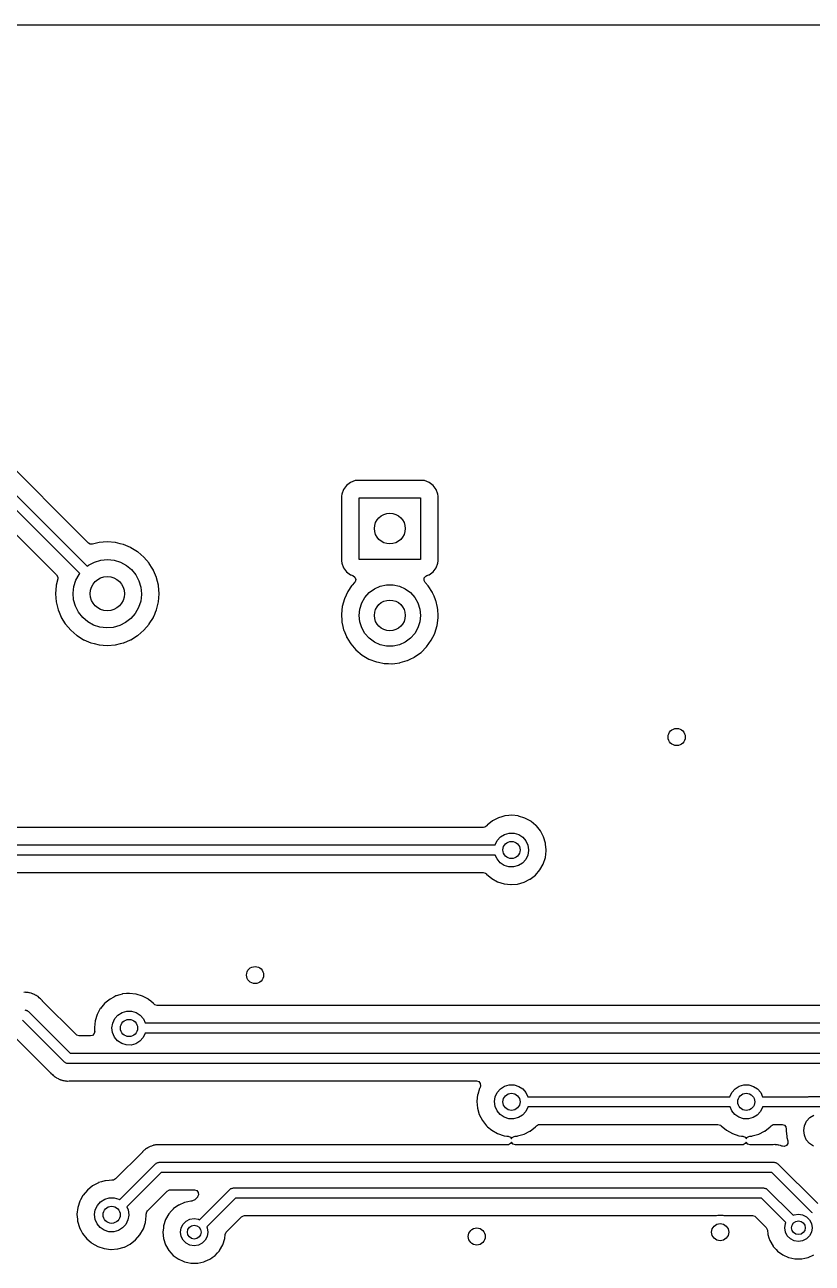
# Model space of a CAD drawing. Extents: x 87 to 209, y -135 to -60.
# Drawn here: x 138.94 to 161.95, y -96.27 to -60.05 of the extents above; entities that cross this region are included whole.
import ezdxf

# ---------------------------------------------------------------- set-up
doc = ezdxf.new("R2010")
doc.units = 0
doc.layers.add('BLACK', color=7, linetype='CONTINUOUS')

msp = doc.modelspace()

# ---------------------------------------------------------------- linework, layer by layer
at = {"layer": 'BLACK', "linetype": 'CONTINUOUS'}
for p, q in [((86.7405, -60.0513), (208.661, -60.0513)), ((140.801, -75.2066), (134.255, -68.6602)), ((133.837, -68.9617), (140.761, -75.8854)), ((140.548, -76.0967), (133.669, -69.2178)), ((133.495, -69.7632), (139.87, -76.1379)), ((148.459, -73.4322), (148.343, -73.5195)), ((148.596, -73.3811), (148.459, -73.4322)), ((148.658, -73.3743), (148.596, -73.3811)), ((150.554, -73.3743), (148.658, -73.3743)), ((150.616, -73.3811), (150.554, -73.3743)), ((150.753, -73.4322), (150.616, -73.3811)), ((150.869, -73.5195), (150.753, -73.4322)), ((148.204, -73.7725), (148.197, -73.8347)), ((148.197, -73.8347), (148.197, -75.7309)), ((148.255, -73.6361), (148.204, -73.7725)), ((148.343, -73.5195), (148.255, -73.6361)), ((150.957, -73.6361), (150.869, -73.5195)), ((151.008, -73.7725), (150.957, -73.6361)), ((151.014, -73.8347), (151.008, -73.7725)), ((151.014, -75.7309), (151.014, -73.8347)), ((148.706, -75.6828), (148.706, -73.8828)), ((148.706, -73.8828), (150.506, -73.8828)), ((150.506, -73.8828), (150.506, -75.6828)), ((140.849, -75.2365), (140.801, -75.2066)), ((140.92, -75.24), (140.849, -75.2365)), ((141.109, -75.1944), (140.92, -75.24)), ((141.114, -75.1933), (141.109, -75.1944)), ((141.109, -75.1944), (141.109, -75.1944)), ((141.351, -75.1746), (141.114, -75.1933)), ((141.588, -75.1933), (141.351, -75.1746)), ((141.593, -75.1944), (141.588, -75.1933)), ((141.727, -75.2267), (141.593, -75.1944)), ((141.593, -75.1944), (141.593, -75.1944)), ((141.819, -75.2487), (141.727, -75.2267)), ((141.823, -75.2506), (141.819, -75.2487)), ((142.033, -75.3377), (141.823, -75.2506)), ((141.823, -75.2506), (141.823, -75.2506)), ((142.038, -75.3396), (142.033, -75.3377)), ((142.033, -75.3377), (142.033, -75.3377)), ((142.042, -75.3421), (142.038, -75.3396)), ((142.236, -75.461), (142.042, -75.3421)), ((142.24, -75.4636), (142.236, -75.461)), ((142.236, -75.461), (142.236, -75.461)), ((142.421, -75.6178), (142.24, -75.4636)), ((142.575, -75.7984), (142.421, -75.6178)), ((150.506, -75.6828), (148.706, -75.6828)), ((140.761, -75.8854), (140.803, -75.851)), ((140.803, -75.851), (140.976, -75.7606)), ((140.976, -75.7606), (141.164, -75.7055)), ((141.164, -75.7055), (141.358, -75.6878)), ((141.358, -75.6878), (141.552, -75.7082)), ((141.552, -75.7082), (141.739, -75.7659)), ((141.739, -75.7659), (141.91, -75.8588)), ((141.91, -75.8588), (142.061, -75.9832)), ((142.061, -75.9832), (142.184, -76.1344)), ((142.578, -75.8026), (142.575, -75.7984)), ((142.66, -75.9367), (142.578, -75.8026)), ((142.578, -75.8026), (142.578, -75.8026)), ((142.699, -76.0008), (142.66, -75.9367)), ((142.701, -76.0054), (142.699, -76.0008)), ((142.788, -76.2156), (142.701, -76.0054)), ((142.701, -76.0054), (142.701, -76.0054)), ((148.197, -75.7309), (148.204, -75.7931)), ((148.204, -75.7931), (148.255, -75.9295)), ((148.255, -75.9295), (148.343, -76.0461)), ((148.343, -76.0461), (148.459, -76.1334)), ((150.753, -76.1334), (150.869, -76.0461)), ((150.869, -76.0461), (150.957, -75.9295)), ((150.957, -75.9295), (151.008, -75.7931)), ((151.008, -75.7931), (151.014, -75.7309)), ((139.903, -76.2564), (139.86, -76.4376)), ((139.87, -76.1379), (139.904, -76.2002)), ((139.904, -76.2002), (139.903, -76.2564)), ((140.373, -76.4799), (140.432, -76.2939)), ((140.432, -76.2939), (140.526, -76.1228)), ((140.526, -76.1228), (140.548, -76.0967)), ((142.184, -76.1344), (142.276, -76.3067)), ((142.276, -76.3067), (142.332, -76.4936)), ((142.79, -76.2202), (142.788, -76.2156)), ((142.791, -76.225), (142.79, -76.2202)), ((142.842, -76.4376), (142.791, -76.225)), ((148.459, -76.1334), (148.468, -76.1366)), ((148.468, -76.1366), (148.468, -76.1366)), ((148.468, -76.1366), (148.527, -76.1589)), ((148.574, -76.3639), (148.508, -76.4334)), ((148.527, -76.1589), (148.584, -76.2015)), ((148.593, -76.3374), (148.574, -76.3639)), ((148.584, -76.2015), (148.609, -76.2681)), ((148.609, -76.2681), (148.593, -76.3374)), ((150.605, -76.2978), (150.613, -76.2273)), ((150.636, -76.3616), (150.605, -76.2978)), ((150.613, -76.2273), (150.658, -76.1725)), ((150.726, -76.4605), (150.636, -76.3616)), ((150.658, -76.1725), (150.685, -76.1589)), ((150.685, -76.1589), (150.744, -76.1366)), ((150.744, -76.1366), (150.753, -76.1334)), ((139.856, -76.4511), (139.838, -76.6878)), ((139.838, -76.6878), (139.856, -76.9245)), ((139.86, -76.4376), (139.856, -76.4511)), ((140.351, -76.6738), (140.373, -76.4799)), ((140.367, -76.8683), (140.351, -76.6738)), ((142.351, -76.7157), (142.326, -76.9093)), ((142.332, -76.4936), (142.351, -76.6878)), ((142.351, -76.6878), (142.351, -76.7157)), ((142.846, -76.4511), (142.842, -76.4376)), ((142.864, -76.6878), (142.846, -76.4511)), ((142.846, -76.9245), (142.864, -76.6878)), ((148.377, -76.6247), (148.28, -76.8348)), ((148.489, -76.4605), (148.377, -76.6247)), ((148.505, -76.4376), (148.489, -76.4605)), ((148.508, -76.4334), (148.505, -76.4376)), ((148.505, -76.4376), (148.505, -76.4376)), ((148.878, -76.7938), (149.004, -76.654)), ((149.004, -76.654), (149.156, -76.5434)), ((149.156, -76.5434), (149.328, -76.4668)), ((149.328, -76.4668), (149.512, -76.4277)), ((149.512, -76.4277), (149.7, -76.4277)), ((149.7, -76.4277), (149.884, -76.4668)), ((149.884, -76.4668), (150.056, -76.5434)), ((150.056, -76.5434), (150.208, -76.654)), ((150.208, -76.654), (150.334, -76.7938)), ((150.852, -76.6549), (150.726, -76.4605)), ((150.854, -76.6597), (150.852, -76.6549)), ((150.898, -76.7617), (150.854, -76.6597)), ((150.854, -76.6597), (150.854, -76.6597)), ((150.942, -76.8626), (150.898, -76.7617)), ((139.856, -76.9245), (139.858, -76.9293)), ((139.858, -76.9293), (139.858, -76.9293)), ((139.858, -76.9293), (139.867, -76.9677)), ((139.867, -76.9677), (139.912, -77.1554)), ((140.421, -77.0559), (140.367, -76.8683)), ((140.51, -77.2295), (140.421, -77.0559)), ((142.265, -77.0945), (142.168, -77.2642)), ((142.326, -76.9093), (142.265, -77.0945)), ((142.79, -77.1554), (142.835, -76.9677)), ((142.835, -76.9677), (142.844, -76.9293)), ((142.844, -76.9293), (142.846, -76.9245)), ((142.844, -76.9293), (142.844, -76.9293)), ((148.218, -77.058), (148.193, -77.2883)), ((148.28, -76.8348), (148.218, -77.058)), ((148.706, -77.3228), (148.726, -77.1357)), ((148.726, -77.1357), (148.784, -76.9567)), ((148.784, -76.9567), (148.878, -76.7938)), ((150.334, -76.7938), (150.428, -76.9567)), ((150.428, -76.9567), (150.486, -77.1357)), ((150.486, -77.1357), (150.506, -77.3228)), ((150.944, -76.8673), (150.942, -76.8626)), ((150.945, -76.8723), (150.944, -76.8673)), ((150.947, -76.8789), (150.945, -76.8723)), ((150.945, -76.8723), (150.945, -76.8723)), ((151, -77.092), (150.947, -76.8789)), ((151.001, -77.0971), (151, -77.092)), ((151.005, -77.146), (151.001, -77.0971)), ((151.001, -77.0971), (151.001, -77.0971)), ((139.912, -77.1554), (139.914, -77.16)), ((139.914, -77.16), (139.914, -77.16)), ((139.914, -77.16), (139.942, -77.228)), ((139.942, -77.228), (140.003, -77.3748)), ((140.003, -77.3748), (140.005, -77.379)), ((140.005, -77.379), (140.124, -77.573)), ((140.632, -77.3825), (140.51, -77.2295)), ((140.78, -77.5089), (140.632, -77.3825)), ((142.041, -77.412), (141.887, -77.5321)), ((142.168, -77.2642), (142.041, -77.412)), ((142.578, -77.573), (142.697, -77.379)), ((142.697, -77.379), (142.699, -77.3748)), ((142.699, -77.3748), (142.735, -77.2883)), ((142.735, -77.2883), (142.76, -77.228)), ((142.76, -77.228), (142.788, -77.16)), ((142.788, -77.16), (142.79, -77.1554)), ((142.788, -77.16), (142.788, -77.16)), ((148.193, -77.2883), (148.193, -77.2934)), ((148.193, -77.2934), (148.204, -77.4856)), ((148.193, -77.2934), (148.193, -77.2934)), ((148.204, -77.4856), (148.206, -77.5195)), ((148.726, -77.5099), (148.706, -77.3228)), ((150.506, -77.3228), (150.486, -77.5099)), ((150.987, -77.6215), (151.018, -77.3918)), ((151.019, -77.3228), (151.005, -77.146)), ((151.018, -77.3918), (151.019, -77.3228)), ((140.124, -77.573), (140.124, -77.573)), ((140.124, -77.573), (140.127, -77.5772)), ((140.127, -77.5772), (140.281, -77.7578)), ((140.281, -77.7578), (140.462, -77.912)), ((140.951, -77.6042), (140.78, -77.5089)), ((141.136, -77.6645), (140.951, -77.6042)), ((141.33, -77.6876), (141.136, -77.6645)), ((141.525, -77.6726), (141.33, -77.6876)), ((141.713, -77.6201), (141.525, -77.6726)), ((141.887, -77.5321), (141.713, -77.6201)), ((142.24, -77.912), (142.421, -77.7578)), ((142.421, -77.7578), (142.575, -77.5772)), ((142.575, -77.5772), (142.578, -77.573)), ((142.578, -77.573), (142.578, -77.573)), ((148.206, -77.5195), (148.208, -77.5245)), ((148.208, -77.5245), (148.208, -77.5245)), ((148.208, -77.5245), (148.234, -77.6424)), ((148.234, -77.6424), (148.257, -77.7454)), ((148.257, -77.7454), (148.259, -77.7502)), ((148.259, -77.7502), (148.259, -77.7502)), ((148.259, -77.7502), (148.335, -77.9374)), ((148.784, -77.6889), (148.726, -77.5099)), ((148.878, -77.8518), (148.784, -77.6889)), ((149.004, -77.9916), (148.878, -77.8518)), ((150.334, -77.8518), (150.208, -77.9916)), ((150.428, -77.6889), (150.334, -77.8518)), ((150.486, -77.5099), (150.428, -77.6889)), ((150.865, -77.9552), (150.918, -77.8477)), ((150.918, -77.8477), (150.92, -77.8431)), ((150.918, -77.8477), (150.918, -77.8477)), ((150.92, -77.8431), (150.987, -77.6215)), ((140.462, -77.912), (140.466, -77.9146)), ((140.466, -77.9146), (140.466, -77.9146)), ((140.466, -77.9146), (140.66, -78.0335)), ((140.66, -78.0335), (140.664, -78.036)), ((140.664, -78.036), (140.669, -78.0379)), ((140.669, -78.0379), (140.669, -78.0379)), ((140.669, -78.0379), (140.868, -78.1206)), ((140.868, -78.1206), (140.883, -78.1269)), ((140.883, -78.1269), (140.964, -78.1462)), ((140.964, -78.1462), (141.109, -78.1812)), ((141.109, -78.1812), (141.109, -78.1812)), ((141.109, -78.1812), (141.114, -78.1823)), ((141.114, -78.1823), (141.351, -78.201)), ((141.351, -78.201), (141.588, -78.1823)), ((141.588, -78.1823), (141.593, -78.1812)), ((141.593, -78.1812), (141.738, -78.1462)), ((141.593, -78.1812), (141.593, -78.1812)), ((141.738, -78.1462), (141.819, -78.1269)), ((141.819, -78.1269), (141.834, -78.1206)), ((141.834, -78.1206), (142.033, -78.0379)), ((142.033, -78.0379), (142.038, -78.036)), ((142.033, -78.0379), (142.033, -78.0379)), ((142.038, -78.036), (142.042, -78.0335)), ((142.042, -78.0335), (142.236, -77.9146)), ((142.236, -77.9146), (142.24, -77.912)), ((142.236, -77.9146), (142.236, -77.9146)), ((148.335, -77.9374), (148.344, -77.96)), ((148.344, -77.96), (148.347, -77.9644)), ((148.347, -77.9644), (148.447, -78.1281)), ((148.447, -78.1281), (148.466, -78.1575)), ((148.466, -78.1575), (148.617, -78.3326)), ((149.156, -78.1022), (149.004, -77.9916)), ((149.328, -78.1788), (149.156, -78.1022)), ((149.512, -78.2179), (149.328, -78.1788)), ((149.7, -78.2179), (149.512, -78.2179)), ((149.884, -78.1788), (149.7, -78.2179)), ((150.056, -78.1022), (149.884, -78.1788)), ((150.208, -77.9916), (150.056, -78.1022)), ((150.682, -78.2388), (150.817, -78.0507)), ((150.817, -78.0507), (150.865, -77.9552)), ((148.617, -78.3326), (148.795, -78.4805)), ((148.795, -78.4805), (148.995, -78.5974)), ((150.202, -78.5992), (150.325, -78.5391)), ((150.325, -78.5391), (150.33, -78.5368)), ((150.325, -78.5391), (150.325, -78.5391)), ((150.33, -78.5368), (150.518, -78.4023)), ((150.518, -78.4023), (150.682, -78.2388)), ((148.995, -78.5974), (149.212, -78.68)), ((149.212, -78.68), (149.217, -78.681)), ((149.217, -78.681), (149.217, -78.681)), ((149.217, -78.681), (149.27, -78.6918)), ((149.27, -78.6918), (149.439, -78.7262)), ((149.439, -78.7262), (149.569, -78.731)), ((149.569, -78.731), (149.665, -78.7345)), ((149.665, -78.7345), (149.665, -78.7345)), ((149.665, -78.7345), (149.67, -78.7347)), ((149.67, -78.7347), (149.675, -78.734)), ((149.675, -78.734), (149.748, -78.7247)), ((149.675, -78.734), (149.675, -78.734)), ((149.748, -78.7247), (149.9, -78.7052)), ((149.9, -78.7052), (149.905, -78.7038)), ((149.905, -78.7038), (150.117, -78.6402)), ((149.905, -78.7038), (149.905, -78.7038)), ((150.117, -78.6402), (150.122, -78.6387)), ((150.122, -78.6387), (150.202, -78.5992)), ((152.686, -83.2915), (152.607, -83.3328)), ((152.777, -83.2441), (152.686, -83.2915)), ((152.782, -83.2412), (152.777, -83.2441)), ((152.777, -83.2441), (152.777, -83.2441)), ((152.88, -83.2126), (152.782, -83.2412)), ((152.966, -83.1871), (152.88, -83.2126)), ((152.972, -83.1854), (152.966, -83.1871)), ((152.966, -83.1871), (152.966, -83.1871)), ((152.978, -83.1848), (152.972, -83.1854)), ((153.087, -83.175), (152.978, -83.1848)), ((152.978, -83.1848), (152.978, -83.1848)), ((153.169, -83.1674), (153.087, -83.175)), ((153.175, -83.1681), (153.169, -83.1674)), ((153.36, -83.1875), (153.175, -83.1681)), ((153.175, -83.1681), (153.175, -83.1681)), ((153.366, -83.1881), (153.36, -83.1875)), ((153.36, -83.1875), (153.36, -83.1875)), ((153.555, -83.2466), (153.366, -83.1881)), ((153.729, -83.3407), (153.555, -83.2466)), ((152.339, -83.5223), (117.918, -83.5223)), ((152.377, -83.5166), (152.339, -83.5223)), ((152.436, -83.4773), (152.377, -83.5166)), ((152.449, -83.4615), (152.436, -83.4773)), ((152.453, -83.4568), (152.449, -83.4615)), ((152.607, -83.3328), (152.453, -83.4568)), ((153.733, -83.3446), (153.729, -83.3407)), ((153.875, -83.4615), (153.733, -83.3446)), ((153.733, -83.3446), (153.733, -83.3446)), ((153.881, -83.4667), (153.875, -83.4615)), ((153.885, -83.4715), (153.881, -83.4667)), ((153.889, -83.4759), (153.885, -83.4715)), ((153.885, -83.4715), (153.885, -83.4715)), ((154.006, -83.62), (153.889, -83.4759)), ((154.099, -83.7946), (154.006, -83.62)), ((152.686, -84.0308), (152.744, -83.9063)), ((152.744, -83.9063), (152.838, -83.8)), ((152.838, -83.8), (152.958, -83.7244)), ((152.958, -83.7244), (153.094, -83.6854)), ((153.094, -83.6854), (153.236, -83.6863)), ((153.236, -83.6863), (153.372, -83.7269)), ((153.372, -83.7269), (153.491, -83.804)), ((153.491, -83.804), (153.583, -83.9114)), ((153.583, -83.9114), (153.642, -84.0405)), ((154.156, -83.984), (154.099, -83.7946)), ((154.159, -84.0143), (154.156, -83.984)), ((154.175, -84.1808), (154.159, -84.0143)), ((117.57, -84.0308), (152.686, -84.0308)), ((152.687, -84.3308), (117.571, -84.3308)), ((152.738, -84.445), (152.687, -84.3308)), ((153.638, -84.3328), (153.577, -84.4604)), ((153.662, -84.193), (153.638, -84.3328)), ((153.642, -84.0405), (153.662, -84.1808)), ((153.662, -84.1808), (153.662, -84.193)), ((154.15, -84.4053), (154.175, -84.2091)), ((154.175, -84.2091), (154.175, -84.1808)), ((152.829, -84.5535), (152.738, -84.445)), ((152.947, -84.6321), (152.829, -84.5535)), ((153.082, -84.6744), (152.947, -84.6321)), ((153.224, -84.677), (153.082, -84.6744)), ((153.361, -84.6397), (153.224, -84.677)), ((153.481, -84.5655), (153.361, -84.6397)), ((153.577, -84.4604), (153.481, -84.5655)), ((153.99, -84.7649), (154.088, -84.593)), ((154.088, -84.593), (154.15, -84.4053)), ((117.916, -84.8393), (152.336, -84.8393)), ((152.336, -84.8393), (152.405, -84.8593)), ((152.405, -84.8593), (152.427, -84.8778)), ((152.427, -84.8778), (152.429, -84.8799)), ((152.429, -84.8799), (152.433, -84.8848)), ((152.433, -84.8848), (152.584, -85.0129)), ((152.584, -85.0129), (152.756, -85.1094)), ((153.534, -85.1228), (153.699, -85.0392)), ((153.699, -85.0392), (153.705, -85.0364)), ((153.699, -85.0392), (153.699, -85.0392)), ((153.705, -85.0364), (153.861, -84.9147)), ((153.861, -84.9147), (153.99, -84.7649)), ((152.756, -85.1094), (152.944, -85.1705)), ((152.944, -85.1705), (153.141, -85.194)), ((153.141, -85.194), (153.147, -85.1935)), ((153.147, -85.1935), (153.332, -85.1793)), ((153.147, -85.1935), (153.147, -85.1935)), ((153.332, -85.1793), (153.338, -85.1788)), ((153.332, -85.1793), (153.332, -85.1793)), ((153.338, -85.1788), (153.528, -85.1256)), ((153.528, -85.1256), (153.534, -85.1228)), ((153.534, -85.1228), (153.534, -85.1228)), ((138.959, -88.3434), (138.913, -88.3477)), ((138.967, -88.3446), (138.959, -88.3434)), ((138.98, -88.3467), (138.967, -88.3446)), ((139, -88.3483), (138.98, -88.3467)), ((139.021, -88.3483), (139, -88.3483)), ((139.036, -88.3522), (139.021, -88.3483)), ((139.066, -88.3598), (139.036, -88.3522)), ((139.078, -88.3622), (139.066, -88.3598)), ((139.123, -88.3694), (139.078, -88.3622)), ((139.143, -88.3779), (139.123, -88.3694)), ((139.162, -88.3843), (139.143, -88.3779)), ((139.182, -88.3897), (139.162, -88.3843)), ((139.189, -88.3935), (139.182, -88.3897)), ((139.223, -88.4119), (139.189, -88.3935)), ((139.189, -88.3935), (139.189, -88.3935)), ((139.233, -88.4171), (139.223, -88.4119)), ((139.269, -88.4323), (139.233, -88.4171)), ((139.276, -88.4355), (139.269, -88.4323)), ((139.269, -88.4323), (139.269, -88.4323)), ((139.282, -88.4404), (139.276, -88.4355)), ((139.293, -88.4486), (139.282, -88.4404)), ((139.309, -88.4595), (139.293, -88.4486)), ((139.321, -88.466), (139.309, -88.4595)), ((139.328, -88.4698), (139.321, -88.466)), ((139.362, -88.5014), (139.328, -88.4698)), ((139.371, -88.5092), (139.362, -88.5014)), ((139.374, -88.5119), (139.371, -88.5092)), ((139.395, -88.5324), (139.374, -88.5119)), ((139.398, -88.5352), (139.395, -88.5324)), ((139.449, -88.5837), (139.398, -88.5352)), ((139.454, -88.5904), (139.449, -88.5837)), ((139.462, -88.5992), (139.454, -88.5904)), ((139.454, -88.5904), (139.454, -88.5904)), ((140.444, -89.5814), (139.462, -88.5992)), ((141.272, -88.6698), (141.15, -88.8153)), ((141.273, -88.6685), (141.272, -88.6698)), ((141.277, -88.6638), (141.273, -88.6685)), ((141.431, -88.5398), (141.277, -88.6638)), ((141.544, -88.4808), (141.431, -88.5398)), ((141.601, -88.4511), (141.544, -88.4808)), ((141.606, -88.4482), (141.601, -88.4511)), ((141.601, -88.4511), (141.601, -88.4511)), ((141.72, -88.4148), (141.606, -88.4482)), ((141.79, -88.3941), (141.72, -88.4148)), ((141.796, -88.3924), (141.79, -88.3941)), ((141.79, -88.3941), (141.79, -88.3941)), ((141.802, -88.3918), (141.796, -88.3924)), ((141.911, -88.3819), (141.802, -88.3918)), ((141.802, -88.3918), (141.802, -88.3918)), ((141.993, -88.3744), (141.911, -88.3819)), ((141.999, -88.3751), (141.993, -88.3744)), ((142.184, -88.3945), (141.999, -88.3751)), ((141.999, -88.3751), (141.999, -88.3751)), ((142.19, -88.3951), (142.184, -88.3945)), ((142.184, -88.3945), (142.184, -88.3945)), ((142.379, -88.4536), (142.19, -88.3951)), ((142.553, -88.5477), (142.379, -88.4536)), ((142.557, -88.5516), (142.553, -88.5477)), ((142.62, -88.6034), (142.557, -88.5516)), ((142.557, -88.5516), (142.557, -88.5516)), ((142.705, -88.6737), (142.62, -88.6034)), ((142.709, -88.6785), (142.705, -88.6737)), ((142.713, -88.6829), (142.709, -88.6785)), ((142.709, -88.6785), (142.709, -88.6785)), ((142.742, -88.7093), (142.713, -88.6829)), ((142.81, -88.7293), (142.742, -88.7093)), ((138.938, -88.8568), (138.957, -88.8619)), ((138.957, -88.8619), (138.977, -88.8619)), ((138.977, -88.8619), (138.994, -88.8718)), ((138.994, -88.8718), (139.013, -88.8769)), ((139.013, -88.8769), (139.027, -88.8909)), ((139.027, -88.8909), (139.044, -88.9007)), ((139.044, -88.9007), (140.27, -90.1268)), ((141.055, -88.9886), (140.995, -89.1771)), ((141.082, -88.938), (141.055, -88.9886)), ((141.147, -88.8207), (141.082, -88.938)), ((141.15, -88.8153), (141.147, -88.8207)), ((141.147, -88.8207), (141.147, -88.8207)), ((141.568, -89.1133), (141.662, -89.007)), ((141.662, -89.007), (141.782, -88.9314)), ((141.782, -88.9314), (141.918, -88.8924)), ((141.918, -88.8924), (142.06, -88.8933)), ((142.06, -88.8933), (142.196, -88.9339)), ((142.196, -88.9339), (142.315, -89.011)), ((142.315, -89.011), (142.407, -89.1184)), ((165.245, -88.7293), (142.81, -88.7293)), ((140.102, -90.3829), (138.876, -89.1568)), ((140.995, -89.1771), (140.973, -89.3737)), ((140.973, -89.3737), (140.981, -89.4744)), ((141.486, -89.3817), (141.508, -89.2416)), ((141.504, -89.5223), (141.486, -89.3817)), ((141.508, -89.2416), (141.568, -89.1133)), ((142.407, -89.1184), (142.462, -89.2378)), ((142.462, -89.2378), (165.673, -89.2378)), ((138.702, -89.7022), (139.684, -90.6844)), ((140.465, -89.5983), (140.444, -89.5814)), ((140.533, -89.6183), (140.465, -89.5983)), ((140.856, -89.6183), (140.533, -89.6183)), ((140.918, -89.6021), (140.856, -89.6183)), ((140.968, -89.5513), (140.918, -89.6021)), ((140.982, -89.4818), (140.968, -89.5513)), ((140.981, -89.4744), (140.982, -89.4818)), ((141.562, -89.652), (141.504, -89.5223)), ((141.653, -89.7605), (141.562, -89.652)), ((141.771, -89.8391), (141.653, -89.7605)), ((142.305, -89.7725), (142.185, -89.8467)), ((142.401, -89.6674), (142.305, -89.7725)), ((142.462, -89.5398), (142.401, -89.6674)), ((142.463, -89.5378), (142.462, -89.5398)), ((165.735, -89.5378), (142.463, -89.5378)), ((140.27, -90.1268), (175.198, -90.1268)), ((141.906, -89.8814), (141.771, -89.8391)), ((142.048, -89.884), (141.906, -89.8814)), ((142.185, -89.8467), (142.048, -89.884)), ((140.119, -90.3927), (140.102, -90.3829)), ((140.133, -90.4067), (140.119, -90.3927)), ((140.152, -90.4118), (140.133, -90.4067)), ((140.169, -90.4217), (140.152, -90.4118)), ((140.189, -90.4217), (140.169, -90.4217)), ((140.208, -90.4268), (140.189, -90.4217)), ((175.26, -90.4268), (140.208, -90.4268)), ((139.684, -90.6844), (139.692, -90.6932)), ((139.692, -90.6932), (139.697, -90.6999)), ((139.697, -90.6999), (139.702, -90.7053)), ((139.702, -90.7053), (139.702, -90.7053)), ((139.702, -90.7053), (139.748, -90.7484)), ((139.748, -90.7484), (139.751, -90.7512)), ((139.751, -90.7512), (139.772, -90.7717)), ((139.772, -90.7717), (139.775, -90.7744)), ((139.775, -90.7744), (139.784, -90.7822)), ((139.784, -90.7822), (139.818, -90.8138)), ((139.818, -90.8138), (139.825, -90.8176)), ((139.825, -90.8176), (139.825, -90.8176)), ((139.825, -90.8176), (139.837, -90.8241)), ((139.837, -90.8241), (139.853, -90.835)), ((139.853, -90.835), (139.87, -90.8481)), ((139.87, -90.8481), (139.913, -90.8665)), ((139.913, -90.8665), (139.923, -90.8717)), ((139.923, -90.8717), (139.964, -90.8939)), ((139.964, -90.8939), (139.971, -90.8959)), ((139.971, -90.8959), (139.971, -90.8959)), ((139.971, -90.8959), (139.984, -90.8993)), ((139.984, -90.8993), (140.003, -90.9057)), ((140.003, -90.9057), (140.023, -90.9142)), ((140.023, -90.9142), (140.031, -90.9154)), ((140.031, -90.9154), (140.031, -90.9154)), ((140.031, -90.9154), (140.055, -90.9193)), ((140.055, -90.9193), (140.068, -90.9214)), ((140.068, -90.9214), (140.08, -90.9238)), ((140.08, -90.9238), (140.111, -90.9318)), ((140.111, -90.9318), (140.117, -90.9333)), ((140.117, -90.9333), (140.117, -90.9333)), ((140.117, -90.9333), (140.125, -90.9353)), ((140.125, -90.9353), (140.146, -90.9353)), ((140.146, -90.9353), (140.166, -90.9369)), ((140.166, -90.9369), (140.179, -90.939)), ((140.179, -90.939), (140.179, -90.939)), ((140.179, -90.939), (140.187, -90.9402)), ((140.187, -90.9402), (140.233, -90.9359)), ((140.233, -90.9359), (140.245, -90.9353)), ((140.245, -90.9353), (152.134, -90.9353)), ((152.134, -90.9353), (152.202, -90.9553)), ((152.229, -91.1535), (152.173, -91.3302)), ((152.202, -90.9553), (152.249, -91.009)), ((152.231, -91.1476), (152.229, -91.1535)), ((152.229, -91.1535), (152.229, -91.1535)), ((152.245, -91.122), (152.231, -91.1476)), ((152.259, -91.0792), (152.245, -91.122)), ((152.249, -91.009), (152.259, -91.0792)), ((152.744, -91.2723), (152.838, -91.166)), ((152.838, -91.166), (152.958, -91.0904)), ((152.958, -91.0904), (153.094, -91.0514)), ((153.094, -91.0514), (153.236, -91.0523)), ((153.236, -91.0523), (153.372, -91.0929)), ((153.372, -91.0929), (153.491, -91.17)), ((153.491, -91.17), (153.583, -91.2774)), ((159.602, -91.2723), (159.696, -91.166)), ((159.696, -91.166), (159.816, -91.0904)), ((159.816, -91.0904), (159.952, -91.0514)), ((159.952, -91.0514), (160.094, -91.0523)), ((160.094, -91.0523), (160.23, -91.0929)), ((160.23, -91.0929), (160.349, -91.17)), ((160.349, -91.17), (160.441, -91.2774)), ((152.171, -91.3361), (152.149, -91.5327)), ((152.149, -91.5327), (152.165, -91.7297)), ((152.173, -91.3302), (152.171, -91.3361)), ((152.662, -91.5407), (152.684, -91.4006)), ((152.68, -91.6813), (152.662, -91.5407)), ((152.684, -91.4006), (152.744, -91.2723)), ((153.583, -91.2774), (153.638, -91.3968)), ((153.638, -91.3968), (159.544, -91.3968)), ((159.544, -91.3968), (159.602, -91.2723)), ((160.441, -91.2774), (160.496, -91.3968)), ((160.496, -91.3968), (161.806, -91.3968)), ((161.806, -91.3968), (161.809, -91.395)), ((161.809, -91.395), (161.829, -91.395)), ((161.829, -91.395), (161.848, -91.3899)), ((161.848, -91.3899), (162.552, -91.3899)), ((152.165, -91.7297), (152.22, -91.9198)), ((152.22, -91.9198), (152.31, -92.0958)), ((152.738, -91.811), (152.68, -91.6813)), ((152.829, -91.9195), (152.738, -91.811)), ((152.947, -91.9981), (152.829, -91.9195)), ((153.481, -91.9315), (153.361, -92.0057)), ((153.577, -91.8264), (153.481, -91.9315)), ((153.638, -91.6988), (153.577, -91.8264)), ((153.639, -91.6968), (153.638, -91.6988)), ((159.545, -91.6968), (153.639, -91.6968)), ((159.596, -91.811), (159.545, -91.6968)), ((159.687, -91.9195), (159.596, -91.811)), ((159.805, -91.9981), (159.687, -91.9195)), ((160.339, -91.9315), (160.219, -92.0057)), ((160.435, -91.8264), (160.339, -91.9315)), ((160.496, -91.6988), (160.435, -91.8264)), ((160.497, -91.6968), (160.496, -91.6988)), ((161.841, -91.6968), (160.497, -91.6968)), ((161.86, -91.6917), (161.841, -91.6968)), ((161.88, -91.6917), (161.86, -91.6917)), ((161.876, -92.0086), (161.996, -91.933)), ((161.883, -91.6899), (161.88, -91.6917)), ((162.517, -91.6899), (161.883, -91.6899)), ((152.31, -92.0958), (152.433, -92.2508)), ((152.433, -92.2508), (152.438, -92.2547)), ((152.438, -92.2547), (152.438, -92.2547)), ((152.438, -92.2547), (152.46, -92.2738)), ((152.46, -92.2738), (152.584, -92.3789)), ((153.082, -92.0404), (152.947, -91.9981)), ((153.224, -92.043), (153.082, -92.0404)), ((153.361, -92.0057), (153.224, -92.043)), ((153.705, -92.4024), (153.861, -92.2807)), ((153.861, -92.2807), (153.888, -92.249)), ((153.888, -92.249), (153.948, -92.2105)), ((153.948, -92.2105), (153.984, -92.2053)), ((153.984, -92.2053), (159.194, -92.2053)), ((159.194, -92.2053), (159.263, -92.2253)), ((159.263, -92.2253), (159.285, -92.2438)), ((159.285, -92.2438), (159.287, -92.2459)), ((159.287, -92.2459), (159.291, -92.2508)), ((159.291, -92.2508), (159.442, -92.3789)), ((159.94, -92.0404), (159.805, -91.9981)), ((160.082, -92.043), (159.94, -92.0404)), ((160.219, -92.0057), (160.082, -92.043)), ((160.563, -92.4024), (160.719, -92.2807)), ((160.719, -92.2807), (160.746, -92.249)), ((160.746, -92.249), (160.806, -92.2105)), ((160.806, -92.2105), (160.842, -92.2053)), ((160.842, -92.2053), (161.065, -92.2053)), ((161.065, -92.2053), (161.133, -92.2253)), ((161.133, -92.2253), (161.179, -92.279)), ((161.179, -92.279), (161.19, -92.3453)), ((161.19, -92.3453), (161.186, -92.3752)), ((161.7, -92.3833), (161.722, -92.2432)), ((161.722, -92.2432), (161.782, -92.1149)), ((161.782, -92.1149), (161.876, -92.0086)), ((152.584, -92.3789), (152.756, -92.4754)), ((152.756, -92.4754), (152.944, -92.5365)), ((152.944, -92.5365), (153.023, -92.5459)), ((153.023, -92.5459), (153.063, -92.5507)), ((153.063, -92.5507), (153.128, -92.5786)), ((153.128, -92.5786), (153.165, -92.6324)), ((153.165, -92.6324), (153.183, -92.5933)), ((153.183, -92.5933), (153.242, -92.5549)), ((153.242, -92.5549), (153.268, -92.5502)), ((153.268, -92.5502), (153.332, -92.5453)), ((153.332, -92.5453), (153.338, -92.5448)), ((153.332, -92.5453), (153.332, -92.5453)), ((153.338, -92.5448), (153.528, -92.4916)), ((153.528, -92.4916), (153.534, -92.4888)), ((153.534, -92.4888), (153.699, -92.4052)), ((153.534, -92.4888), (153.534, -92.4888)), ((153.699, -92.4052), (153.705, -92.4024)), ((153.699, -92.4052), (153.699, -92.4052)), ((159.442, -92.3789), (159.614, -92.4754)), ((159.614, -92.4754), (159.802, -92.5365)), ((159.802, -92.5365), (159.881, -92.5459)), ((159.881, -92.5459), (159.921, -92.5507)), ((159.921, -92.5507), (159.986, -92.5786)), ((159.986, -92.5786), (160.023, -92.6324)), ((160.023, -92.6324), (160.041, -92.5933)), ((160.041, -92.5933), (160.1, -92.5549)), ((160.1, -92.5549), (160.126, -92.5502)), ((160.126, -92.5502), (160.19, -92.5453)), ((160.19, -92.5453), (160.196, -92.5448)), ((160.19, -92.5453), (160.19, -92.5453)), ((160.196, -92.5448), (160.386, -92.4916)), ((160.386, -92.4916), (160.392, -92.4888)), ((160.392, -92.4888), (160.557, -92.4052)), ((160.392, -92.4888), (160.392, -92.4888)), ((160.557, -92.4052), (160.563, -92.4024)), ((160.557, -92.4052), (160.557, -92.4052)), ((161.186, -92.3752), (161.189, -92.4052)), ((161.189, -92.4052), (161.201, -92.5502)), ((161.201, -92.5502), (161.203, -92.5723)), ((161.203, -92.5723), (161.209, -92.5933)), ((161.209, -92.5933), (161.236, -92.6884)), ((161.236, -92.6884), (161.236, -92.7594)), ((161.718, -92.5238), (161.7, -92.3833)), ((161.775, -92.6536), (161.718, -92.5238)), ((161.866, -92.7621), (161.775, -92.6536)), ((142.375, -93.0208), (141.595, -93.8001)), ((142.383, -93.012), (142.375, -93.0208)), ((142.412, -92.9764), (142.383, -93.012)), ((142.43, -92.9638), (142.412, -92.9764)), ((142.445, -92.951), (142.43, -92.9638)), ((142.46, -92.9358), (142.445, -92.951)), ((142.467, -92.9318), (142.46, -92.9358)), ((142.499, -92.9123), (142.467, -92.9318)), ((142.467, -92.9318), (142.467, -92.9318)), ((142.509, -92.9058), (142.499, -92.9123)), ((142.533, -92.889), (142.509, -92.9058)), ((142.547, -92.8787), (142.533, -92.889)), ((142.567, -92.8708), (142.547, -92.8787)), ((142.584, -92.8621), (142.567, -92.8708)), ((142.603, -92.8511), (142.584, -92.8621)), ((142.647, -92.8383), (142.603, -92.8511)), ((142.658, -92.8344), (142.647, -92.8383)), ((142.694, -92.8203), (142.658, -92.8344)), ((142.701, -92.8174), (142.694, -92.8203)), ((142.694, -92.8203), (142.694, -92.8203)), ((142.709, -92.8164), (142.701, -92.8174)), ((142.716, -92.8156), (142.709, -92.8164)), ((142.709, -92.8164), (142.709, -92.8164)), ((142.723, -92.8147), (142.716, -92.8156)), ((142.742, -92.8107), (142.723, -92.8147)), ((142.763, -92.8047), (142.742, -92.8107)), ((142.809, -92.8033), (142.763, -92.8047)), ((142.821, -92.8023), (142.809, -92.8033)), ((142.825, -92.8018), (142.821, -92.8023)), ((142.854, -92.8018), (142.825, -92.8018)), ((142.858, -92.8017), (142.854, -92.8018)), ((142.874, -92.8012), (142.858, -92.8017)), ((142.929, -92.7995), (142.874, -92.8012)), ((142.937, -92.8012), (142.929, -92.7995)), ((142.949, -92.8018), (142.937, -92.8012)), ((142.937, -92.8012), (142.937, -92.8012)), ((153.048, -92.8018), (142.949, -92.8018)), ((153.069, -92.8), (153.048, -92.8018)), ((153.133, -92.769), (153.069, -92.8)), ((153.162, -92.7209), (153.133, -92.769)), ((153.163, -92.7281), (153.162, -92.7209)), ((153.21, -92.7818), (153.163, -92.7281)), ((153.278, -92.8018), (153.21, -92.7818)), ((159.906, -92.8018), (153.278, -92.8018)), ((159.927, -92.8), (159.906, -92.8018)), ((159.991, -92.769), (159.927, -92.8)), ((160.02, -92.7209), (159.991, -92.769)), ((160.021, -92.7281), (160.02, -92.7209)), ((160.068, -92.7818), (160.021, -92.7281)), ((160.136, -92.8018), (160.068, -92.7818)), ((160.797, -92.8018), (160.136, -92.8018)), ((160.809, -92.8012), (160.797, -92.8018)), ((160.855, -92.7969), (160.809, -92.8012)), ((160.863, -92.7981), (160.855, -92.7969)), ((160.876, -92.8002), (160.863, -92.7981)), ((160.896, -92.8018), (160.876, -92.8002)), ((160.918, -92.8018), (160.896, -92.8018)), ((160.928, -92.8045), (160.918, -92.8018)), ((160.962, -92.8133), (160.928, -92.8045)), ((160.974, -92.8157), (160.962, -92.8133)), ((161.02, -92.8229), (160.974, -92.8157)), ((161.039, -92.8314), (161.02, -92.8229)), ((161.058, -92.8378), (161.039, -92.8314)), ((161.079, -92.8432), (161.058, -92.8378)), ((161.132, -92.848), (161.079, -92.8415)), ((161.079, -92.8415), (161.079, -92.8432)), ((161.079, -92.8432), (161.079, -92.8432)), ((161.197, -92.8189), (161.132, -92.848)), ((161.236, -92.7594), (161.197, -92.8189)), ((161.984, -92.8407), (161.866, -92.7621)), ((141.707, -94.4075), (142.76, -93.3542)), ((142.76, -93.3542), (142.778, -93.3443)), ((142.778, -93.3443), (142.792, -93.3304)), ((142.792, -93.3304), (142.811, -93.3253)), ((142.811, -93.3253), (142.828, -93.3154)), ((142.828, -93.3154), (142.847, -93.3154)), ((142.847, -93.3154), (142.867, -93.3103)), ((142.867, -93.3103), (160.834, -93.3103)), ((160.834, -93.3103), (160.854, -93.3154)), ((160.854, -93.3154), (160.873, -93.3154)), ((160.873, -93.3154), (160.89, -93.3253)), ((160.89, -93.3253), (160.909, -93.3304)), ((160.909, -93.3304), (160.923, -93.3443)), ((160.923, -93.3443), (160.941, -93.3542)), ((160.941, -93.3542), (162.107, -94.521)), ((142.929, -93.6103), (141.918, -94.6209)), ((160.772, -93.6103), (142.929, -93.6103)), ((161.939, -94.7771), (160.772, -93.6103)), ((140.769, -94.1248), (140.642, -94.2763)), ((140.923, -94.0008), (140.769, -94.1248)), ((141.02, -93.9501), (140.923, -94.0008)), ((141.093, -93.9121), (141.02, -93.9501)), ((141.098, -93.9092), (141.093, -93.9121)), ((141.093, -93.9121), (141.093, -93.9121)), ((141.177, -93.886), (141.098, -93.9092)), ((141.282, -93.8551), (141.177, -93.886)), ((141.288, -93.8534), (141.282, -93.8551)), ((141.282, -93.8551), (141.282, -93.8551)), ((141.294, -93.8528), (141.288, -93.8534)), ((141.403, -93.843), (141.294, -93.8528)), ((141.294, -93.8528), (141.294, -93.8528)), ((141.485, -93.8354), (141.403, -93.843)), ((141.491, -93.8361), (141.485, -93.8354)), ((141.493, -93.8363), (141.491, -93.8361)), ((141.491, -93.8361), (141.491, -93.8361)), ((141.496, -93.8361), (141.493, -93.8363)), ((141.497, -93.8361), (141.496, -93.8361)), ((141.533, -93.8341), (141.497, -93.8361)), ((141.497, -93.8361), (141.497, -93.8361)), ((141.595, -93.8001), (141.533, -93.8341)), ((142.526, -94.7319), (143.102, -94.1557)), ((143.102, -94.1557), (143.165, -94.1217)), ((143.165, -94.1217), (143.191, -94.1188)), ((143.191, -94.1188), (143.894, -94.1188)), ((143.894, -94.1188), (143.962, -94.1388)), ((143.962, -94.1388), (144.008, -94.1924)), ((144.044, -94.9915), (144.928, -94.1077)), ((144.928, -94.1077), (144.945, -94.0979)), ((144.945, -94.0979), (144.959, -94.0839)), ((144.959, -94.0839), (144.978, -94.0788)), ((144.978, -94.0788), (144.995, -94.0689)), ((144.995, -94.0689), (145.015, -94.0689)), ((145.015, -94.0689), (145.034, -94.0638)), ((145.034, -94.0638), (160.528, -94.0638)), ((160.528, -94.0638), (160.547, -94.0689)), ((160.547, -94.0689), (160.567, -94.0689)), ((160.567, -94.0689), (160.584, -94.0788)), ((160.584, -94.0788), (160.603, -94.0839)), ((160.603, -94.0839), (160.617, -94.0979)), ((160.617, -94.0979), (160.634, -94.1077)), ((160.634, -94.1077), (161.391, -94.8645)), ((140.547, -94.4496), (140.487, -94.6381)), ((140.568, -94.4114), (140.547, -94.4496)), ((140.639, -94.2817), (140.568, -94.4114)), ((140.642, -94.2763), (140.639, -94.2817)), ((140.639, -94.2817), (140.639, -94.2817)), ((141.06, -94.5743), (141.154, -94.468)), ((141.154, -94.468), (141.274, -94.3924)), ((141.274, -94.3924), (141.41, -94.3534)), ((141.41, -94.3534), (141.552, -94.3543)), ((141.552, -94.3543), (141.688, -94.3949)), ((141.688, -94.3949), (141.707, -94.4075)), ((143.603, -94.4907), (143.44, -94.563)), ((143.609, -94.488), (143.603, -94.4907)), ((143.603, -94.4907), (143.603, -94.4907)), ((143.702, -94.4682), (143.609, -94.488)), ((143.789, -94.4497), (143.702, -94.4682)), ((143.796, -94.4483), (143.789, -94.4497)), ((143.789, -94.4497), (143.789, -94.4497)), ((143.816, -94.4483), (143.796, -94.4483)), ((143.843, -94.4454), (143.816, -94.4483)), ((143.905, -94.4114), (143.843, -94.4454)), ((143.983, -94.3339), (143.905, -94.4114)), ((143.989, -94.3273), (143.983, -94.3339)), ((144.018, -94.2627), (143.989, -94.3273)), ((144.008, -94.1924), (144.018, -94.2627)), ((145.096, -94.3638), (144.256, -95.2036)), ((160.466, -94.3638), (145.096, -94.3638)), ((161.179, -95.0766), (160.466, -94.3638)), ((140.487, -94.6381), (140.465, -94.8347)), ((140.465, -94.8347), (140.465, -94.8408)), ((140.465, -94.8408), (140.477, -94.9795)), ((140.978, -94.8427), (141, -94.7026)), ((140.996, -94.9833), (140.978, -94.8427)), ((141, -94.7026), (141.06, -94.5743)), ((141.918, -94.6209), (141.958, -94.7085)), ((141.978, -94.861), (141.954, -95.0008)), ((141.958, -94.7085), (141.978, -94.8488)), ((141.978, -94.8488), (141.978, -94.861)), ((142.466, -95.0733), (142.491, -94.8771)), ((142.49, -94.8333), (142.503, -94.7635)), ((142.491, -94.8488), (142.49, -94.8333)), ((142.491, -94.8771), (142.491, -94.8488)), ((142.503, -94.7635), (142.526, -94.7319)), ((143.152, -94.8199), (143.056, -94.9852)), ((143.231, -94.7319), (143.152, -94.8199)), ((143.275, -94.6828), (143.231, -94.7319)), ((143.28, -94.6779), (143.275, -94.6828)), ((143.275, -94.6828), (143.275, -94.6828)), ((143.434, -94.5657), (143.28, -94.6779)), ((143.44, -94.563), (143.434, -94.5657)), ((143.44, -94.563), (143.44, -94.563)), ((145.27, -94.9092), (145.332, -94.8752)), ((145.332, -94.8752), (145.359, -94.8723)), ((145.359, -94.8723), (159.152, -94.8723)), ((159.152, -94.8723), (159.19, -94.8614)), ((159.19, -94.8614), (159.332, -94.8623)), ((159.332, -94.8623), (159.365, -94.8723)), ((159.365, -94.8723), (160.203, -94.8723)), ((160.203, -94.8723), (160.271, -94.8923)), ((161.391, -94.8645), (161.42, -94.8494)), ((161.42, -94.8494), (161.544, -94.8298)), ((161.544, -94.8298), (161.668, -94.8494)), ((161.668, -94.8494), (161.779, -94.9062)), ((161.956, -94.7869), (161.939, -94.7771)), ((140.477, -94.9795), (140.481, -95.0317)), ((140.481, -95.0317), (140.536, -95.2218)), ((140.536, -95.2218), (140.539, -95.2273)), ((140.539, -95.2273), (140.573, -95.294)), ((141.054, -95.113), (140.996, -94.9833)), ((141.145, -95.2215), (141.054, -95.113)), ((141.263, -95.3001), (141.145, -95.2215)), ((141.797, -95.2335), (141.677, -95.3077)), ((141.893, -95.1284), (141.797, -95.2335)), ((141.954, -95.0008), (141.893, -95.1284)), ((142.404, -95.261), (142.466, -95.0733)), ((142.991, -95.2273), (142.977, -95.3568)), ((142.997, -95.1734), (142.991, -95.2273)), ((143.056, -94.9852), (142.997, -95.1669)), ((142.997, -95.1669), (142.997, -95.1734)), ((142.997, -95.1734), (142.997, -95.1734)), ((143.491, -95.3568), (143.511, -95.2332)), ((143.511, -95.2332), (143.567, -95.1217)), ((143.567, -95.1217), (143.656, -95.0332)), ((143.656, -95.0332), (143.767, -94.9764)), ((143.767, -94.9764), (143.891, -94.9568)), ((143.891, -94.9568), (144.015, -94.9764)), ((144.015, -94.9764), (144.044, -94.9915)), ((144.256, -95.2036), (144.271, -95.2332)), ((144.271, -95.2332), (144.291, -95.3568)), ((144.834, -95.3451), (145.27, -94.9092)), ((160.271, -94.8923), (160.292, -94.9092)), ((160.292, -94.9092), (160.601, -95.2181)), ((160.601, -95.2181), (160.635, -95.2804)), ((161.144, -95.2298), (161.164, -95.1062)), ((161.164, -95.3534), (161.144, -95.2298)), ((161.164, -95.1062), (161.179, -95.0766)), ((161.779, -94.9062), (161.868, -94.9947)), ((161.868, -94.9947), (161.924, -95.1062)), ((161.924, -95.1062), (161.944, -95.2298)), ((161.944, -95.2298), (161.924, -95.3534)), ((140.573, -95.294), (140.626, -95.3978)), ((140.626, -95.3978), (140.749, -95.5528)), ((140.749, -95.5528), (140.754, -95.5567)), ((140.754, -95.5567), (140.754, -95.5567)), ((140.754, -95.5567), (140.876, -95.6607)), ((141.398, -95.3424), (141.263, -95.3001)), ((141.54, -95.345), (141.398, -95.3424)), ((141.677, -95.3077), (141.54, -95.345)), ((142.021, -95.7044), (142.177, -95.5827)), ((142.177, -95.5827), (142.306, -95.4329)), ((142.306, -95.4329), (142.404, -95.261)), ((142.977, -95.3568), (142.997, -95.5467)), ((142.997, -95.5467), (143.056, -95.7284)), ((143.511, -95.4804), (143.491, -95.3568)), ((143.567, -95.5919), (143.511, -95.4804)), ((143.656, -95.6804), (143.567, -95.5919)), ((144.215, -95.5919), (144.126, -95.6804)), ((144.271, -95.4804), (144.215, -95.5919)), ((144.291, -95.3568), (144.271, -95.4804)), ((144.726, -95.7284), (144.785, -95.5467)), ((144.785, -95.5467), (144.798, -95.421)), ((144.798, -95.421), (144.825, -95.3554)), ((144.825, -95.3554), (144.834, -95.3451)), ((160.635, -95.2804), (160.637, -95.294)), ((160.637, -95.294), (160.65, -95.4197)), ((160.65, -95.4197), (160.652, -95.426)), ((160.652, -95.426), (160.652, -95.426)), ((160.652, -95.426), (160.684, -95.5228)), ((160.684, -95.5228), (160.709, -95.6014)), ((160.709, -95.6014), (160.805, -95.7667)), ((161.22, -95.4649), (161.164, -95.3534)), ((161.309, -95.5534), (161.22, -95.4649)), ((161.42, -95.6102), (161.309, -95.5534)), ((161.779, -95.5534), (161.668, -95.6102)), ((161.868, -95.4649), (161.779, -95.5534)), ((161.924, -95.3534), (161.868, -95.4649)), ((140.876, -95.6607), (140.9, -95.6809)), ((140.9, -95.6809), (141.072, -95.7774)), ((141.072, -95.7774), (141.26, -95.8385)), ((141.26, -95.8385), (141.457, -95.862)), ((141.457, -95.862), (141.463, -95.8615)), ((141.463, -95.8615), (141.648, -95.8473)), ((141.463, -95.8615), (141.463, -95.8615)), ((141.648, -95.8473), (141.654, -95.8468)), ((141.648, -95.8473), (141.648, -95.8473)), ((141.654, -95.8468), (141.844, -95.7936)), ((141.844, -95.7936), (141.85, -95.7908)), ((141.85, -95.7908), (142.015, -95.7072)), ((141.85, -95.7908), (141.85, -95.7908)), ((142.015, -95.7072), (142.021, -95.7044)), ((142.015, -95.7072), (142.015, -95.7072)), ((143.056, -95.7284), (143.152, -95.8937)), ((143.152, -95.8937), (143.156, -95.8987)), ((143.156, -95.8987), (143.156, -95.8987)), ((143.156, -95.8987), (143.209, -95.9568)), ((143.209, -95.9568), (143.28, -96.0357)), ((143.767, -95.7372), (143.656, -95.6804)), ((143.891, -95.7568), (143.767, -95.7372)), ((144.015, -95.7372), (143.891, -95.7568)), ((144.126, -95.6804), (144.015, -95.7372)), ((144.502, -96.0357), (144.573, -95.9568)), ((144.573, -95.9568), (144.626, -95.8987)), ((144.626, -95.8987), (144.63, -95.8937)), ((144.626, -95.8987), (144.626, -95.8987)), ((144.63, -95.8937), (144.726, -95.7284)), ((160.805, -95.7667), (160.809, -95.7717)), ((160.809, -95.7717), (160.809, -95.7717)), ((160.809, -95.7717), (160.89, -95.8615)), ((160.89, -95.8615), (160.933, -95.9087)), ((160.933, -95.9087), (161.087, -96.0209)), ((161.544, -95.6298), (161.42, -95.6102)), ((161.668, -95.6102), (161.544, -95.6298)), ((143.28, -96.0357), (143.366, -96.0986)), ((143.366, -96.0986), (143.419, -96.1369)), ((143.419, -96.1369), (143.434, -96.1479)), ((143.434, -96.1479), (143.44, -96.1506)), ((143.44, -96.1506), (143.44, -96.1506)), ((143.44, -96.1506), (143.567, -96.2068)), ((143.567, -96.2068), (143.609, -96.2256)), ((143.609, -96.2256), (143.702, -96.2454)), ((143.702, -96.2454), (143.789, -96.2639)), ((143.789, -96.2639), (143.789, -96.2639)), ((143.789, -96.2639), (143.796, -96.2653)), ((143.796, -96.2653), (143.986, -96.2653)), ((143.986, -96.2653), (143.993, -96.2639)), ((143.993, -96.2639), (144.08, -96.2454)), ((143.993, -96.2639), (143.993, -96.2639)), ((144.08, -96.2454), (144.173, -96.2256)), ((144.173, -96.2256), (144.215, -96.2068)), ((144.215, -96.2068), (144.342, -96.1506)), ((144.342, -96.1506), (144.348, -96.1479)), ((144.342, -96.1506), (144.342, -96.1506)), ((144.348, -96.1479), (144.363, -96.1369)), ((144.363, -96.1369), (144.416, -96.0986)), ((144.416, -96.0986), (144.502, -96.0357)), ((161.087, -96.0209), (161.093, -96.0236)), ((161.093, -96.0236), (161.093, -96.0236)), ((161.093, -96.0236), (161.256, -96.0959)), ((161.256, -96.0959), (161.262, -96.0986)), ((161.262, -96.0986), (161.355, -96.1184)), ((161.355, -96.1184), (161.442, -96.1369)), ((161.442, -96.1369), (161.442, -96.1369)), ((161.442, -96.1369), (161.449, -96.1383)), ((161.449, -96.1383), (161.639, -96.1383)), ((161.639, -96.1383), (161.646, -96.1369)), ((161.646, -96.1369), (161.733, -96.1184)), ((161.646, -96.1369), (161.646, -96.1369)), ((161.733, -96.1184), (161.826, -96.0986)), ((161.826, -96.0986), (161.832, -96.0959)), ((161.832, -96.0959), (161.995, -96.0236))]:
    msp.add_line(p, q, dxfattribs=at)
at = {"layer": 'BLACK'}
for centre, radius in [((149.606, -74.7828), 0.45), ((141.351, -76.6878), 0.5), ((149.606, -77.3228), 0.45), ((157.988, -80.8788), 0.25), ((153.162, -84.1808), 0.25), ((145.669, -87.8384), 0.25), ((141.986, -89.3878), 0.25), ((153.162, -91.5468), 0.25), ((160.02, -91.5468), 0.25), ((141.478, -94.8488), 0.25), ((143.891, -95.3568), 0.2), ((152.146, -95.4838), 0.25), ((159.258, -95.3568), 0.25), ((161.544, -95.2298), 0.2)]:
    msp.add_circle(centre, radius, dxfattribs=at)

doc.saveas('drawing.dxf')
